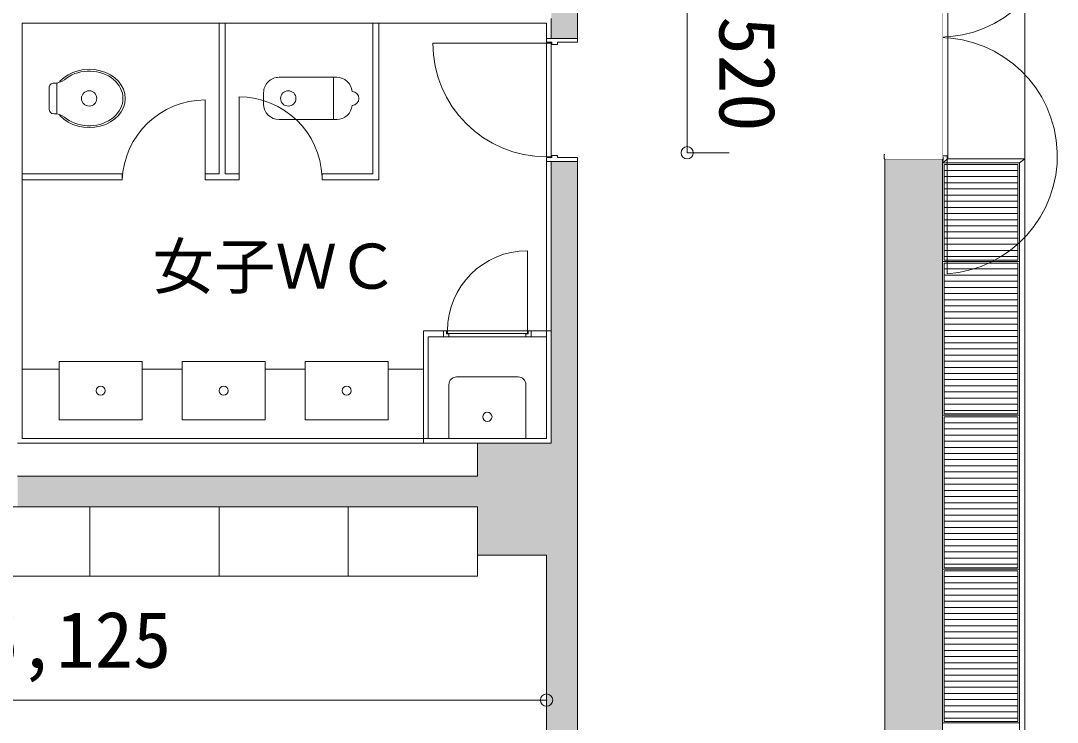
# Model space of a CAD drawing. Units: millimetres, scale not verified. Extents: x -61855 to 52913, y -114842 to -21833.
# Drawn here: x -51562 to -44821, y -67840 to -63280 of the extents above; entities that cross this region are included whole.
import ezdxf
from ezdxf.enums import TextEntityAlignment as Align

# ---------------------------------------------------------------- set-up
doc = ezdxf.new("R2010")
doc.units = ezdxf.units.MM
doc.header["$LTSCALE"] = 200
doc.header["$PDMODE"] = 32
doc.header["$PDSIZE"] = 80
for name, color, linetype, lineweight in [('0-1_躯体', 7, 'Continuous', 9), ('0-2_建具', 7, 'Continuous', 9), ('0-3_仕上', 4, 'Continuous', 5), ('0-5_設備機器', 7, 'Continuous', 9), ('0-6_寸法', 4, 'Continuous', 5)]:
    doc.layers.add(name, color=color, linetype=linetype, lineweight=lineweight)
doc.layers.add('0-4_室名', color=7, linetype='Continuous')
doc.styles.add('・', font='')
doc.styles.add('ＭＳ ゴシック', font='')
doc.styles.get('・').set_extended_font_data('・')
doc.styles.get('ＭＳ ゴシック').set_extended_font_data('MS Gothic')

msp = doc.modelspace()

# ---------------------------------------------------------------- linework, layer by layer
at = {"layer": '0-1_躯体'}
for p, q in [((-45031.8, -64263.9), (-45031.8, -35240)), ((-45566.8, -62608.5), (-45566.8, -64168.5)), ((-45531.8, -62598.5), (-45531.8, -64178.5)), ((-47941.8, -62985), (-47941.8, -63395)), ((-51551.8, -63295), (-51551.8, -65995)), ((-51551.8, -63295), (-50169, -63295)), ((-50271.8, -64170), (-50271.8, -63295)), ((-50231.8, -64170), (-50231.8, -63295)), ((-50231.8, -63295), (-49195.4, -63295)), ((-49271.8, -63850.2), (-49271.8, -63295)), ((-49231.8, -63850.2), (-49231.8, -63295)), ((-49231.8, -63295), (-48141.8, -63295)), ((-48141.8, -63295), (-48141.8, -63395)), ((-48111.8, -63265), (-48111.8, -63395)), ((-48141.8, -63395), (-47941.8, -63395)), ((-49271.8, -63586.5), (-49271.8, -64170)), ((-49231.8, -63586.5), (-49231.8, -64210)), ((-50271.8, -64054.8), (-50271.8, -64275)), ((-50231.8, -64054.8), (-50231.8, -64275)), ((-49271.8, -64061.6), (-49271.8, -64275)), ((-49231.8, -64061.6), (-49231.8, -64297.2)), ((-50271.8, -64117.4), (-50271.8, -64165.8)), ((-50271.8, -64146), (-50271.8, -64169)), ((-50231.8, -64117.4), (-50231.8, -64165.8)), ((-50231.8, -64146), (-50231.8, -64169)), ((-45566.8, -64168.5), (-45561.8, -64166)), ((-45561.8, -64166), (-45561.8, -64188.5)), ((-48141.8, -64195), (-48141.8, -65995)), ((-48141.8, -64195), (-47941.8, -64195)), ((-48111.8, -66025), (-48111.8, -64195)), ((-45941.8, -64178.5), (-45941.8, -74870)), ((-45941.8, -64178.5), (-45566.8, -64178.5)), ((-45566.8, -64178.5), (-45566.8, -74855.2)), ((-45531.8, -64178.5), (-45566.8, -64203.5)), ((-45561.8, -64188.5), (-45566.8, -64188.5)), ((-45066.8, -64203.5), (-45566.8, -64203.5)), ((-45031.8, -64178.5), (-45531.8, -64178.5)), ((-45031.8, -64178.5), (-45066.8, -64203.5)), ((-45066.8, -64203.5), (-45066.8, -74845)), ((-45031.8, -77783.5), (-45031.8, -64178.5)), ((-51551, -64275), (-50901.8, -64275)), ((-50901.8, -64275), (-50901.8, -64315)), ((-50361.8, -64275), (-50271.8, -64275)), ((-50361.8, -64275), (-50361.8, -64315)), ((-50361.8, -64285), (-50361.8, -64315)), ((-50231.8, -64275), (-50141.8, -64275)), ((-50141.8, -64275), (-50141.8, -64315)), ((-50141.8, -64315), (-50141.8, -64275)), ((-49601.8, -64275), (-49601.8, -64315)), ((-49271.8, -64275), (-49601.8, -64275)), ((-49231.8, -64294.7), (-49231.8, -64315)), ((-51551, -64315), (-50901.8, -64315)), ((-50253.8, -64315), (-50251.8, -64315)), ((-49231.8, -64315), (-49601.8, -64315)), ((-51581.8, -66025), (-48111.8, -66025)), ((-51551.8, -65995), (-48141.8, -65995)), ((-48591.8, -66240), (-48591.8, -66025)), ((-51581.8, -66240), (-48591.8, -66240)), ((-48591.8, -66440), (-53206.8, -66440)), ((-48591.8, -66755), (-48591.8, -66440)), ((-48141.8, -66755), (-48591.8, -66755))]:
    msp.add_line(p, q, dxfattribs=at)
for points in [[(-47941.8, -64195), (-47941.8, -69030), (-48141.8, -69030), (-48141.8, -66755)], [(-50361.8, -64275), (-50361.8, -64315), (-50141.8, -64315)]]:
    msp.add_lwpolyline(points, dxfattribs=at)
at = {"layer": '0-1_躯体', "color": 9}
for points in [[(-45566.8, -74860), (-45566.8, -51631), (-45941.8, -74860), (-45941.8, -51631)], [(-47941.8, -63395), (-47941.8, -62985), (-48111.8, -63395), (-48111.8, -62985)], [(-47941.8, -69030), (-47941.8, -64195), (-48111.8, -69030), (-48111.8, -64195)], [(-48591.8, -66755), (-48111.8, -66755), (-48591.8, -66025), (-48111.8, -66025)], [(-48591.8, -66440), (-48591.8, -66240), (-51581.8, -66440), (-51581.8, -66240)], [(-48141.8, -69030), (-48022.9, -69030), (-48141.8, -66749.1), (-48022.9, -66749.1)]]:
    msp.add_solid(points, dxfattribs=at)
at = {"layer": '0-2_建具', "color": 4, "lineweight": 5}
for p, q in [((-48141.8, -63425), (-48881.8, -63425)), ((-50361.8, -64315), (-50361.8, -63795)), ((-50141.8, -64295), (-50141.8, -63775))]:
    msp.add_line(p, q, dxfattribs=at)
at = {"layer": '0-2_建具'}
for p, q in [((-48141.8, -63395), (-47941.8, -63395)), ((-48141.8, -63395), (-48141.8, -63420)), ((-48141.8, -63425), (-48111.8, -63425)), ((-48141.8, -63425), (-48141.8, -64165)), ((-48111.8, -63425), (-48111.8, -64165)), ((-48071.8, -63420), (-47941.8, -63420)), ((-48071.8, -63435), (-48071.8, -63420)), ((-47941.8, -63420), (-47941.8, -63395)), ((-48106.8, -63435), (-48071.8, -63435)), ((-48141.8, -64165), (-48111.8, -64165)), ((-48141.8, -64195), (-48141.8, -64170)), ((-48141.8, -64170), (-48106.8, -64170)), ((-48106.8, -64155), (-48071.8, -64155)), ((-48106.8, -64170), (-48106.8, -64155)), ((-48071.8, -64155), (-48071.8, -64170)), ((-48071.8, -64170), (-47941.8, -64170)), ((-47941.8, -64195), (-47941.8, -64170)), ((-45946.8, -64148.5), (-45946.8, -64178.5)), ((-45701.8, -64163.5), (-45716.8, -64163.5)), ((-45701.8, -64163.5), (-45701.8, -64138.5)), ((-45631.8, -64138.5), (-45701.8, -64138.5)), ((-48141.8, -64195), (-47941.8, -64195)), ((-45566.8, -64178.5), (-45946.8, -64178.5)), ((-50901.8, -64275), (-50901.8, -64315)), ((-50901.8, -64285), (-50901.8, -64315)), ((-50361.8, -64275), (-50361.8, -64315)), ((-50141.8, -64275), (-50141.8, -64315)), ((-49601.8, -64315), (-49601.8, -64275))]:
    msp.add_line(p, q, dxfattribs=at)
for points in [[(-48141.8, -63420), (-48106.8, -63420), (-48106.8, -63435)], [(-45716.8, -64163.5), (-45716.8, -64148.5), (-45946.8, -64148.5)]]:
    msp.add_lwpolyline(points, dxfattribs=at)
at = {"layer": '0-2_建具', "color": 4, "lineweight": 5}
for centre, radius, start, end in [((-48141.8, -63425), 740, 180, 270), ((-50361.8, -64335), 540, 90, 177.87405), ((-50141.8, -64315), 540, 2.12595, 90)]:
    msp.add_arc(centre, radius, start, end, dxfattribs=at)
at = {"layer": '0-3_仕上', "color": 7, "lineweight": 9}
for p, q in [((-45566.8, -64845), (-45566.8, -64203.5)), ((-45566.8, -64203.5), (-45066.8, -64203.5)), ((-45556.8, -64835.5), (-45556.8, -64213.5)), ((-45076.8, -64213.5), (-45556.8, -64213.5)), ((-45076.8, -64835.5), (-45076.8, -64213.5)), ((-45066.8, -64845), (-45066.8, -64203.5)), ((-45566.8, -64845), (-45066.8, -64845)), ((-45556.8, -64835.5), (-45076.8, -64835.5)), ((-45556.8, -64855), (-45076.8, -64855)), ((-45556.8, -65835.5), (-45556.8, -64855)), ((-45076.8, -65835.5), (-45076.8, -64855)), ((-45556.8, -65835.5), (-45076.8, -65835.5)), ((-45556.8, -65855), (-45076.8, -65855)), ((-45556.8, -66835.5), (-45556.8, -65855)), ((-45076.8, -66835.5), (-45076.8, -65855)), ((-45556.8, -66835.5), (-45076.8, -66835.5)), ((-45556.8, -66855), (-45076.8, -66855)), ((-45556.8, -67835.5), (-45556.8, -66855)), ((-45076.8, -67835.5), (-45076.8, -66855)), ((-45556.8, -67835.5), (-45076.8, -67835.5))]:
    msp.add_line(p, q, dxfattribs=at)
at = {"layer": '0-3_仕上'}
for p, q in [((-45556.8, -64253.2), (-45076.8, -64253.2)), ((-45556.8, -64293.2), (-45076.8, -64293.2)), ((-45556.8, -64333.2), (-45076.8, -64333.2)), ((-45556.8, -64373.2), (-45076.8, -64373.2)), ((-45556.8, -64413.2), (-45076.8, -64413.2)), ((-45556.8, -64453.2), (-45076.8, -64453.2)), ((-45556.8, -64493.2), (-45076.8, -64493.2)), ((-45556.8, -64533.2), (-45076.8, -64533.2)), ((-45556.8, -64573.2), (-45076.8, -64573.2)), ((-45556.8, -64613.2), (-45076.8, -64613.2)), ((-45556.8, -64653.2), (-45076.8, -64653.2)), ((-45556.8, -64693.2), (-45076.8, -64693.2)), ((-45556.8, -64733.2), (-45076.8, -64733.2)), ((-45556.8, -64773.2), (-45076.8, -64773.2)), ((-45556.8, -64813.2), (-45076.8, -64813.2)), ((-45556.8, -64893.2), (-45076.8, -64893.2)), ((-45556.8, -64933.2), (-45076.8, -64933.2)), ((-45556.8, -64973.2), (-45076.8, -64973.2)), ((-45556.8, -65013.2), (-45076.8, -65013.2)), ((-45556.8, -65053.2), (-45076.8, -65053.2)), ((-45556.8, -65093.2), (-45076.8, -65093.2)), ((-45556.8, -65133.2), (-45076.8, -65133.2)), ((-45556.8, -65173.2), (-45076.8, -65173.2)), ((-45556.8, -65213.2), (-45076.8, -65213.2)), ((-45556.8, -65253.2), (-45076.8, -65253.2)), ((-45556.8, -65293.2), (-45076.8, -65293.2)), ((-45556.8, -65333.2), (-45076.8, -65333.2)), ((-45556.8, -65373.2), (-45076.8, -65373.2)), ((-45556.8, -65413.2), (-45076.8, -65413.2)), ((-45556.8, -65453.2), (-45076.8, -65453.2)), ((-45556.8, -65493.2), (-45076.8, -65493.2)), ((-45556.8, -65533.2), (-45076.8, -65533.2)), ((-45556.8, -65573.2), (-45076.8, -65573.2)), ((-45556.8, -65613.2), (-45076.8, -65613.2)), ((-45556.8, -65653.2), (-45076.8, -65653.2)), ((-45556.8, -65693.2), (-45076.8, -65693.2)), ((-45556.8, -65733.2), (-45076.8, -65733.2)), ((-45556.8, -65773.2), (-45076.8, -65773.2)), ((-45556.8, -65813.2), (-45076.8, -65813.2)), ((-45556.8, -65893.2), (-45076.8, -65893.2)), ((-45556.8, -65933.2), (-45076.8, -65933.2)), ((-45556.8, -65973.2), (-45076.8, -65973.2)), ((-45556.8, -66013.2), (-45076.8, -66013.2)), ((-45556.8, -66053.2), (-45076.8, -66053.2)), ((-45556.8, -66093.2), (-45076.8, -66093.2)), ((-45556.8, -66133.2), (-45076.8, -66133.2)), ((-45556.8, -66173.2), (-45076.8, -66173.2)), ((-45556.8, -66213.2), (-45076.8, -66213.2)), ((-45556.8, -66253.2), (-45076.8, -66253.2)), ((-45556.8, -66293.2), (-45076.8, -66293.2)), ((-45556.8, -66333.2), (-45076.8, -66333.2)), ((-45556.8, -66373.2), (-45076.8, -66373.2)), ((-45556.8, -66413.2), (-45076.8, -66413.2)), ((-45556.8, -66453.2), (-45076.8, -66453.2)), ((-45556.8, -66493.2), (-45076.8, -66493.2)), ((-45556.8, -66533.2), (-45076.8, -66533.2)), ((-45556.8, -66573.2), (-45076.8, -66573.2)), ((-45556.8, -66613.2), (-45076.8, -66613.2)), ((-45556.8, -66653.2), (-45076.8, -66653.2)), ((-45556.8, -66693.2), (-45076.8, -66693.2)), ((-45556.8, -66733.2), (-45076.8, -66733.2)), ((-45556.8, -66773.2), (-45076.8, -66773.2)), ((-45556.8, -66813.2), (-45076.8, -66813.2)), ((-45556.8, -66893.2), (-45076.8, -66893.2)), ((-45556.8, -66933.2), (-45076.8, -66933.2)), ((-45556.8, -66973.2), (-45076.8, -66973.2)), ((-45556.8, -67013.2), (-45076.8, -67013.2)), ((-45556.8, -67053.2), (-45076.8, -67053.2)), ((-45556.8, -67093.2), (-45076.8, -67093.2)), ((-45556.8, -67133.2), (-45076.8, -67133.2)), ((-45556.8, -67173.2), (-45076.8, -67173.2)), ((-45556.8, -67213.2), (-45076.8, -67213.2)), ((-45556.8, -67253.2), (-45076.8, -67253.2)), ((-45556.8, -67293.2), (-45076.8, -67293.2)), ((-45556.8, -67333.2), (-45076.8, -67333.2)), ((-45556.8, -67373.2), (-45076.8, -67373.2)), ((-45556.8, -67413.2), (-45076.8, -67413.2)), ((-45556.8, -67453.2), (-45076.8, -67453.2)), ((-45556.8, -67493.2), (-45076.8, -67493.2)), ((-45556.8, -67533.2), (-45076.8, -67533.2)), ((-45556.8, -67573.2), (-45076.8, -67573.2)), ((-45556.8, -67613.2), (-45076.8, -67613.2)), ((-45556.8, -67653.2), (-45076.8, -67653.2)), ((-45556.8, -67693.2), (-45076.8, -67693.2)), ((-45556.8, -67733.2), (-45076.8, -67733.2)), ((-45556.8, -67773.2), (-45076.8, -67773.2)), ((-45556.8, -67813.2), (-45076.8, -67813.2))]:
    msp.add_line(p, q, dxfattribs=at)
at = {"layer": '0-3_仕上', "color": 7, "lineweight": 9}
for points in [[(-45566.8, -65845), (-45066.8, -65845), (-45066.8, -64845)], [(-45566.8, -65845), (-45566.8, -64845), (-45066.8, -64845)], [(-45566.8, -66845), (-45066.8, -66845), (-45066.8, -65845)], [(-45566.8, -66845), (-45566.8, -65845), (-45066.8, -65845)], [(-45566.8, -67845), (-45066.8, -67845), (-45066.8, -66845)], [(-45566.8, -67845), (-45566.8, -66845), (-45066.8, -66845)]]:
    msp.add_lwpolyline(points, dxfattribs=at)
at = {"layer": '0-5_設備機器'}
for p, q in [((-51346.8, -63685), (-51326.8, -63685)), ((-51326.8, -63885), (-51326.8, -63685)), ((-51306.7, -63678.7), (-51306.7, -63673.3)), ((-49506.8, -63647.5), (-49881.8, -63647.5)), ((-49526.8, -63647.5), (-49526.8, -63922.5)), ((-51376.8, -63715), (-51376.8, -63855)), ((-49981.8, -63822.5), (-49981.8, -63747.5)), ((-51346.8, -63885), (-51326.8, -63885)), ((-51306.7, -63896.7), (-51306.7, -63891.3)), ((-49506.8, -63922.5), (-49881.8, -63922.5)), ((-48941.8, -65295), (-48941.8, -66025)), ((-48941.8, -65295), (-48211.4, -65295)), ((-48811.8, -65295), (-48811.8, -65335)), ((-48266.8, -65295), (-48786.8, -65295)), ((-48786.8, -65295), (-48786.8, -65312.1)), ((-48266.8, -65312.1), (-48786.8, -65312.1)), ((-48266.8, -65295), (-48266.8, -65312.1)), ((-48241.8, -65295), (-48111.8, -65295)), ((-48241.8, -65295), (-48241.8, -65335)), ((-48111.8, -66025), (-48111.8, -65295)), ((-48911.8, -65335), (-48911.8, -65995)), ((-48212.5, -65335), (-48911.8, -65335)), ((-48141.8, -65335), (-48241.8, -65335)), ((-48141.8, -65995), (-48141.8, -65335)), ((-51311.8, -65495), (-50771.8, -65495)), ((-51311.8, -65875), (-51311.8, -65495)), ((-50771.8, -65875), (-50771.8, -65495)), ((-50511.8, -65495), (-49971.8, -65495)), ((-50511.8, -65875), (-50511.8, -65495)), ((-49971.8, -65875), (-49971.8, -65495)), ((-49711.8, -65495), (-49171.8, -65495)), ((-49711.8, -65875), (-49711.8, -65495)), ((-49171.8, -65875), (-49171.8, -65495)), ((-51551.8, -65545), (-51311.8, -65545)), ((-51551.8, -65995), (-51551.8, -65545)), ((-50511.8, -65545), (-50771.8, -65545)), ((-49971.8, -65545), (-49711.8, -65545)), ((-49171.8, -65545), (-48941.8, -65545)), ((-48776.8, -65645), (-48776.8, -65995)), ((-48326.8, -65595), (-48726.8, -65595)), ((-48276.8, -65645), (-48276.8, -65995)), ((-51311.8, -65875), (-50771.8, -65875)), ((-50511.8, -65875), (-49971.8, -65875)), ((-49711.8, -65875), (-49171.8, -65875)), ((-51551.8, -65995), (-49180, -65995)), ((-49256.8, -65995), (-48941.8, -65995)), ((-48111.8, -66025), (-48941.8, -66025)), ((-48141.8, -65995), (-48911.8, -65995)), ((-48776.8, -65995), (-48276.8, -65995))]:
    msp.add_line(p, q, dxfattribs=at)
at = {"layer": '0-5_設備機器', "color": 4, "lineweight": 5}
msp.add_line((-48266.8, -65295), (-48266.8, -64775), dxfattribs=at)
at = {"layer": '0-5_設備機器'}
for points in [[(-48811.8, -65295), (-48791.8, -65295), (-48791.8, -65315), (-48776.8, -65315), (-48776.8, -65335), (-48811.8, -65335)], [(-48241.8, -65295), (-48261.8, -65295), (-48261.8, -65315), (-48276.8, -65315), (-48276.8, -65335), (-48241.8, -65335)]]:
    msp.add_lwpolyline(points, dxfattribs=at)
at = {"layer": '0-5_設備機器', "color": 2, "lineweight": 5}
for points in [[(-51111.8, -66890), (-51111.8, -66440), (-51951.8, -66440), (-51951.8, -66890)], [(-50271.8, -66890), (-50271.8, -66440), (-51111.8, -66440), (-51111.8, -66890)], [(-49431.8, -66890), (-49431.8, -66440), (-50271.8, -66440), (-50271.8, -66890)], [(-48591.8, -66890), (-48591.8, -66440), (-49431.8, -66440), (-49431.8, -66890)]]:
    msp.add_lwpolyline(points, close=True, dxfattribs=at)
at = {"layer": '0-5_設備機器'}
for centre, radius in [((-51116.8, -63785), 50), ((-49821.8, -63785), 50), ((-51041.8, -65685), 30), ((-50241.8, -65685), 30), ((-49441.8, -65685), 30), ((-48526.8, -65855), 30)]:
    msp.add_circle(centre, radius, dxfattribs=at)
for centre, radius, start, end in [((-51346.8, -63715), 30, 90, 180.0002), ((-51361.2, -63539.3), 149.7, 283.28787, 310.73772), ((-49881.8, -63747.5), 100, 89.99985, 180.00005), ((-49506.8, -63747.5), 100, 4.28937, 89.99985), ((-49406.8, -63785), 45, 270, 89.99985), ((-49881.8, -63822.5), 100, 180.00005, 270), ((-49506.8, -63822.5), 100, 270, 355.71104), ((-51346.8, -63855), 30, 180.0002, 269.99985), ((-51361.2, -64030.6), 149.7, 49.26181, 76.71165), ((-48726.8, -65645), 50, 89.99995, 180.00015), ((-48326.8, -65645), 50, 0, 89.99995)]:
    msp.add_arc(centre, radius, start, end, dxfattribs=at)
at = {"layer": '0-5_設備機器', "color": 4, "lineweight": 5}
msp.add_arc((-48266.8, -65295), 520, 90, 180, dxfattribs=at)
at = {"layer": '0-5_設備機器'}
for major_axis, start_param, end_param in [((-235, 0), 0.630122, 5.65306), ((-220, 0), 0.8407, 5.44248)]:
    msp.add_ellipse((-51116.8, -63785), major_axis=major_axis, ratio=0.8068, start_param=start_param, end_param=end_param, dxfattribs=at)
at = {"layer": '0-6_寸法'}
for p, q in [((-47227.6, -64138.5), (-47227.6, -62618.5)), ((-47227.6, -64138.5), (-46953.5, -64138.5)), ((-48141.8, -67695.7), (-54266.8, -67695.7))]:
    msp.add_line(p, q, dxfattribs=at)
for p in [(-47227.6, -64138.5), (-48141.8, -67695.7)]:
    msp.add_point(p, dxfattribs=at)

# ---------------------------------------------------------------- texts
at = {"layer": '0-4_室名', "style": '・'}
msp.add_text('女子ＷＣ', height=293.3, dxfattribs=at).set_placement((-50705.1, -65110.3), align=Align.BOTTOM_LEFT)
at = {"layer": '0-6_寸法', "style": 'ＭＳ ゴシック'}
msp.add_text('1,520', height=366.6, rotation=270, dxfattribs=at).set_placement((-47127.6, -62753.5), align=Align.BOTTOM_LEFT)
msp.add_text('6,125', height=366.6, dxfattribs=at).set_placement((-51829.3, -67595.7), align=Align.BOTTOM_LEFT)

# ---------------------------------------------------------------- next in the draw order: wipeouts: each hides what was drawn before it
msp.add_wipeout([(-45941.8, -64178.5), (-45566.8, -64178.5), (-45566.8, -62598.5), (-45941.8, -62598.5)])

# ---------------------------------------------------------------- next in the draw order: linework, layer by layer
at = {"layer": '0-2_建具'}
for p, q in [((-45589.3, -64167.5), (-45589.3, -62340)), ((-45626.8, -62618.5), (-45626.8, -63381)), ((-45566.8, -63381), (-45566.8, -62618.5)), ((-45604.3, -63381), (-45626.8, -63381)), ((-45604.3, -63396), (-45626.8, -63396)), ((-45626.8, -64158.5), (-45626.8, -63396)), ((-45604.3, -63381), (-45604.3, -63387)), ((-45589.3, -63387), (-45604.3, -63387)), ((-45589.3, -63390), (-45604.3, -63390)), ((-45604.3, -63396), (-45604.3, -63390)), ((-45566.8, -63381), (-45589.3, -63381)), ((-45566.8, -63396), (-45589.3, -63396)), ((-45566.8, -63396), (-45566.8, -64158.5)), ((-45631.8, -64168.5), (-45631.8, -64138.5)), ((-45566.9, -64168.5), (-45631.8, -64168.5)), ((-45561.8, -64166), (-45566.9, -64168.5)), ((-45561.8, -64188.5), (-45561.8, -64166)), ((-45566.8, -64188.5), (-45566.8, -64178.5)), ((-45561.8, -64188.5), (-45566.8, -64188.5))]:
    msp.add_line(p, q, dxfattribs=at)
at = {"layer": '0-2_建具', "color": 4, "lineweight": 5}
for p, q in [((-45536.8, -64158.5), (-45626.8, -64158.5)), ((-45536.8, -64925.2), (-45536.8, -64158.5))]:
    msp.add_line(p, q, dxfattribs=at)
for centre, start, end in [((-45589.3, -62618.5), 270.00893, 86.08279), ((-45589.3, -64158.5), 273.91721, 89.99107)]:
    msp.add_arc(centre, 768.5, start, end, dxfattribs=at)

# ---------------------------------------------------------------- next in the draw order: wipeouts: each hides what was drawn before it
msp.add_wipeout([(-45566.8, -62598.5), (-45941.8, -62598.5), (-45941.8, -64178.5), (-45566.8, -64178.5)])

doc.saveas('drawing.dxf')
